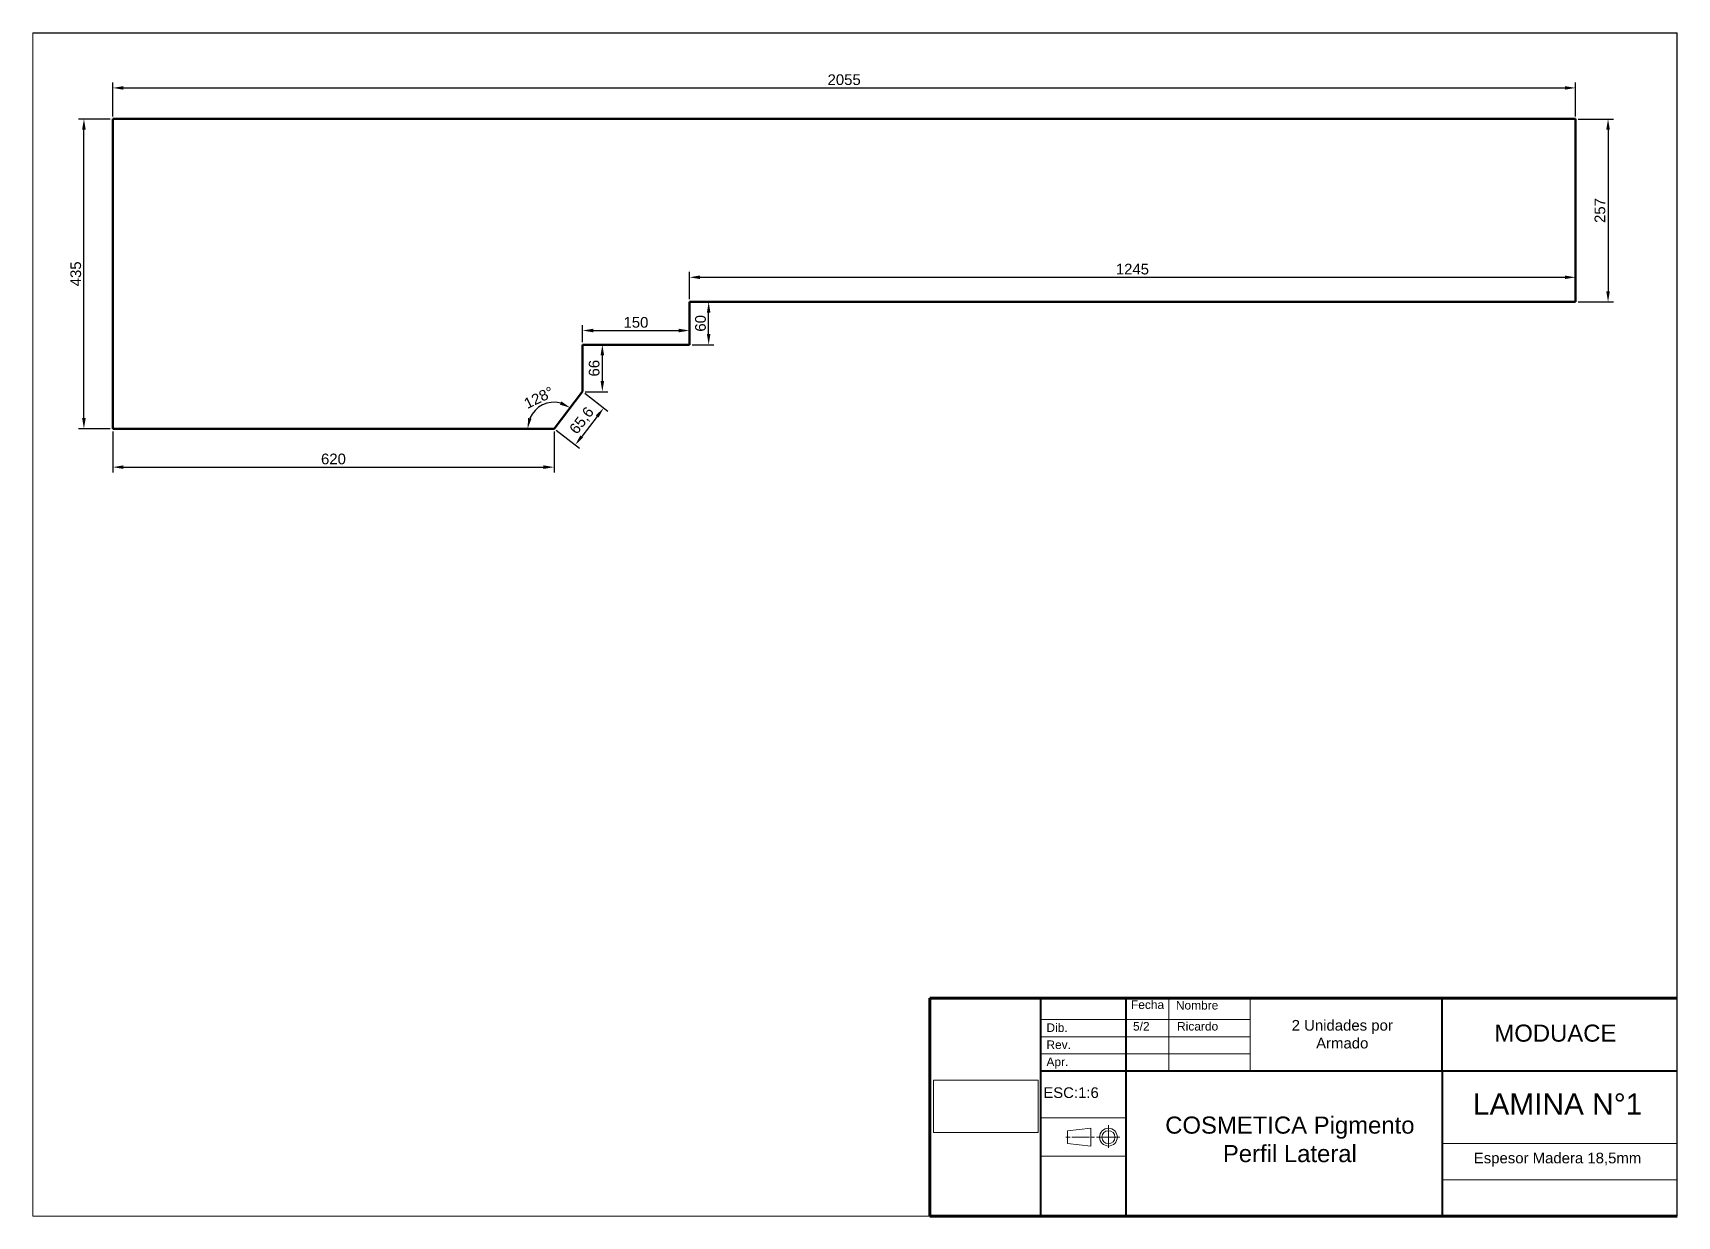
# Paper-space layout 'Lateral Madera' of a CAD drawing. Header units: millimetres. Extents: x 25 to 410, y 10 to 287.
# The model-space entities are those that its viewports show. They can reach past a viewport. Long polylines and large blocks are cut down to what shows.
import ezdxf

# ---------------------------------------------------------------- set-up
doc = ezdxf.new("R2010")
doc.units = ezdxf.units.MM
doc.layers.add('logo', color=7, linetype='Continuous', lineweight=13, true_color=0xffffff)
doc.layers.add('PDF4_Texto', color=7, linetype='Continuous')
doc.layers.add('Rotulo', color=7, linetype='Continuous', lineweight=20)
doc.styles.add('Annotative', font='arial.ttf')
doc.styles.add('PDF Arial', font='arial.ttf')
doc.styles.get("Standard").update_dxf_attribs({"font": 'arial.ttf'})
doc.dimstyles.new('ISO-25', dxfattribs={"dimtxt": 2.5, "dimasz": 2.5, "dimexe": 1.25, "dimexo": 0.625, "dimtad": 1, "dimtxsty": 'Standard', "dimcen": 2.5, "dimadec": 0, "dimazin": 0, "dimtfac": 1, "dimtmove": 0, "dimatfit": 3, "dimfxl": 1, "dimarcsym": 0})
picture_1 = doc.add_image_def('image1.jpg', size_in_pixel=(62, 31))

# ---------------------------------------------------------------- blocks, each defined once
blk = doc.blocks.new('*D66')
at = {"color": 0, "lineweight": -2, "transparency": 16777216}
for p, q in [((43.09, 266.84), (35.7, 266.84)), ((36.95, 196.84), (36.95, 264.34)), ((43.09, 194.34), (35.7, 194.34))]:
    blk.add_line(p, q, dxfattribs=at)
at = {"color": 0, "transparency": 16777216}
for points in [[(36.53, 264.34), (37.37, 264.34), (36.95, 266.84)], [(36.53, 196.84), (37.37, 196.84), (36.95, 194.34)]]:
    blk.add_solid(points, dxfattribs=at)
at = {"layer": 'Defpoints', "color": 0, "transparency": 16777216}
for p in [(36.95, 266.84), (43.71, 266.84), (43.71, 194.34)]:
    blk.add_point(p, dxfattribs=at)
at = {"color": 0, "transparency": 16777216, "insert": (35.05, 230.59), "char_height": 2.5, "attachment_point": 5, "rotation": 90}
blk.add_mtext('435', dxfattribs=at)
blk = doc.blocks.new('*D67')
at = {"color": 0, "lineweight": -2, "transparency": 16777216}
for p, q in [((43.71, 267.46), (43.71, 275.37)), ((46.21, 274.12), (383.71, 274.12)), ((386.21, 267.46), (386.21, 275.37))]:
    blk.add_line(p, q, dxfattribs=at)
at = {"color": 0, "transparency": 16777216}
for points in [[(46.21, 274.54), (46.21, 273.71), (43.71, 274.12)], [(383.71, 274.54), (383.71, 273.71), (386.21, 274.12)]]:
    blk.add_solid(points, dxfattribs=at)
at = {"layer": 'Defpoints', "color": 0, "transparency": 16777216}
for p in [(386.21, 274.12), (43.71, 266.84), (386.21, 266.84)]:
    blk.add_point(p, dxfattribs=at)
at = {"color": 0, "transparency": 16777216, "insert": (214.96, 276.03), "char_height": 2.5, "attachment_point": 5}
blk.add_mtext('2055', dxfattribs=at)
blk = doc.blocks.new('*D68')
at = {"color": 0, "lineweight": -2, "transparency": 16777216}
for p, q in [((386.84, 266.84), (395.08, 266.84)), ((393.83, 264.34), (393.83, 226.5)), ((386.84, 224), (395.08, 224))]:
    blk.add_line(p, q, dxfattribs=at)
at = {"color": 0, "transparency": 16777216}
for points in [[(393.41, 264.34), (394.25, 264.34), (393.83, 266.84)], [(393.41, 226.5), (394.25, 226.5), (393.83, 224)]]:
    blk.add_solid(points, dxfattribs=at)
at = {"layer": 'Defpoints', "color": 0, "transparency": 16777216}
for p in [(386.21, 266.84), (386.21, 224), (393.83, 224)]:
    blk.add_point(p, dxfattribs=at)
at = {"color": 0, "transparency": 16777216, "insert": (391.93, 245.42), "char_height": 2.5, "attachment_point": 5, "rotation": 90}
blk.add_mtext('257', dxfattribs=at)
blk = doc.blocks.new('*D69')
at = {"color": 0, "lineweight": -2, "transparency": 16777216}
for p, q in [((178.71, 224.63), (178.71, 231.03)), ((386.21, 224.63), (386.21, 231.03)), ((181.21, 229.78), (383.71, 229.78))]:
    blk.add_line(p, q, dxfattribs=at)
at = {"color": 0, "transparency": 16777216}
for points in [[(181.21, 230.2), (181.21, 229.37), (178.71, 229.78)], [(383.71, 230.2), (383.71, 229.37), (386.21, 229.78)]]:
    blk.add_solid(points, dxfattribs=at)
at = {"layer": 'Defpoints', "color": 0, "transparency": 16777216}
for p in [(386.21, 229.78), (178.71, 224), (386.21, 224)]:
    blk.add_point(p, dxfattribs=at)
at = {"color": 0, "transparency": 16777216, "insert": (282.46, 231.68), "char_height": 2.5, "attachment_point": 5}
blk.add_mtext('1245', dxfattribs=at)
blk = doc.blocks.new('*D70')
at = {"color": 0, "lineweight": -2, "transparency": 16777216}
for p, q in [((43.71, 193.71), (43.71, 184.09)), ((147.05, 193.71), (147.05, 184.09)), ((46.21, 185.34), (144.55, 185.34))]:
    blk.add_line(p, q, dxfattribs=at)
at = {"color": 0, "transparency": 16777216}
for points in [[(46.21, 185.76), (46.21, 184.92), (43.71, 185.34)], [(144.55, 185.76), (144.55, 184.92), (147.05, 185.34)]]:
    blk.add_solid(points, dxfattribs=at)
at = {"layer": 'Defpoints', "color": 0, "transparency": 16777216}
for p in [(43.71, 194.34), (147.05, 194.34), (147.05, 185.34)]:
    blk.add_point(p, dxfattribs=at)
at = {"color": 0, "transparency": 16777216, "insert": (95.38, 187.24), "char_height": 2.5, "attachment_point": 5}
blk.add_mtext('620', dxfattribs=at)
blk = doc.blocks.new('*D71')
at = {"color": 0, "lineweight": -2, "transparency": 16777216}
for p, q in [((179.34, 224), (184.48, 224)), ((183.23, 216.5), (183.23, 221.5)), ((179.34, 214), (184.48, 214))]:
    blk.add_line(p, q, dxfattribs=at)
at = {"color": 0, "transparency": 16777216}
for points in [[(182.82, 221.5), (183.65, 221.5), (183.23, 224)], [(182.82, 216.5), (183.65, 216.5), (183.23, 214)]]:
    blk.add_solid(points, dxfattribs=at)
at = {"layer": 'Defpoints', "color": 0, "transparency": 16777216}
for p in [(178.71, 224), (183.23, 224), (178.71, 214)]:
    blk.add_point(p, dxfattribs=at)
at = {"color": 0, "transparency": 16777216, "insert": (181.33, 219), "char_height": 2.5, "attachment_point": 5, "rotation": 90}
blk.add_mtext('60', dxfattribs=at)
blk = doc.blocks.new('*D72')
at = {"color": 0, "lineweight": -2, "transparency": 16777216}
for p, q in [((153.71, 214.63), (153.71, 218.57)), ((156.21, 217.32), (176.21, 217.32)), ((178.71, 214.63), (178.71, 218.57))]:
    blk.add_line(p, q, dxfattribs=at)
at = {"color": 0, "transparency": 16777216}
for points in [[(156.21, 217.74), (156.21, 216.9), (153.71, 217.32)], [(176.21, 217.74), (176.21, 216.9), (178.71, 217.32)]]:
    blk.add_solid(points, dxfattribs=at)
at = {"layer": 'Defpoints', "color": 0, "transparency": 16777216}
for p in [(178.71, 217.32), (153.71, 214), (178.71, 214)]:
    blk.add_point(p, dxfattribs=at)
at = {"color": 0, "transparency": 16777216, "insert": (166.21, 219.22), "char_height": 2.5, "attachment_point": 5}
blk.add_mtext('150', dxfattribs=at)
blk = doc.blocks.new('*D73')
at = {"color": 0, "lineweight": -2, "transparency": 16777216}
for p, q in [((154.34, 214), (159.59, 214)), ((158.34, 205.5), (158.34, 211.5)), ((154.34, 203), (159.59, 203))]:
    blk.add_line(p, q, dxfattribs=at)
at = {"color": 0, "transparency": 16777216}
for points in [[(157.92, 211.5), (158.75, 211.5), (158.34, 214)], [(157.92, 205.5), (158.75, 205.5), (158.34, 203)]]:
    blk.add_solid(points, dxfattribs=at)
at = {"layer": 'Defpoints', "color": 0, "transparency": 16777216}
for p in [(153.71, 214), (158.34, 214), (153.71, 203)]:
    blk.add_point(p, dxfattribs=at)
at = {"color": 0, "transparency": 16777216, "insert": (156.43, 208.5), "char_height": 2.5, "attachment_point": 5, "rotation": 90}
blk.add_mtext('66', dxfattribs=at)
blk = doc.blocks.new('*D74')
at = {"color": 0, "lineweight": -2, "transparency": 16777216}
blk.add_arc((147.05, 194.34), 6.2, 75.6915, 156.7399, dxfattribs=at)
at = {"color": 0, "transparency": 16777216}
for points in [[(148.76, 200.72), (148.4, 199.97), (150.83, 199.25)], [(141.76, 196.7), (140.94, 196.87), (140.85, 194.34)]]:
    blk.add_solid(points, dxfattribs=at)
at = {"layer": 'Defpoints', "color": 0, "transparency": 16777216}
for p in [(146.51, 200.51), (153.71, 203), (43.71, 194.34), (147.05, 194.34), (147.05, 194.34)]:
    blk.add_point(p, dxfattribs=at)
at = {"color": 0, "transparency": 16777216, "insert": (143.47, 201.61), "char_height": 2.5, "attachment_point": 5, "rotation": 26.2157}
blk.add_mtext('128°', dxfattribs=at)
blk = doc.blocks.new('*D344')
at = {"color": 0, "lineweight": -2, "transparency": 16777216}
for p, q in [((154.21, 202.62), (159.65, 198.44)), ((157.13, 197.22), (153.51, 192.52)), ((147.54, 193.96), (152.98, 189.77))]:
    blk.add_line(p, q, dxfattribs=at)
at = {"color": 0, "transparency": 16777216}
for points in [[(156.8, 197.47), (157.46, 196.96), (158.66, 199.2)], [(153.18, 192.77), (153.84, 192.26), (151.99, 190.53)]]:
    blk.add_solid(points, dxfattribs=at)
at = {"layer": 'Defpoints', "color": 0, "transparency": 16777216}
for p in [(153.71, 203), (147.05, 194.34), (151.99, 190.53)]:
    blk.add_point(p, dxfattribs=at)
at = {"color": 0, "transparency": 16777216, "insert": (153.64, 196.16), "char_height": 2.5, "attachment_point": 5, "rotation": 52.4314}
blk.add_mtext('65,6', dxfattribs=at)

msp = doc.modelspace()

# ---------------------------------------------------------------- linework, layer by layer
at = {"lineweight": 50}
for p, q in [((-410.7, 1613.6), (1644.3, 1613.6)), ((-410.7, 1178.6), (-410.7, 1613.6)), ((1644.3, 1613.6), (1644.3, 1356.6)), ((399.3, 1356.6), (399.3, 1296.6)), ((1644.3, 1356.6), (399.3, 1356.6)), ((399.3, 1296.6), (249.3, 1296.6)), ((249.3, 1296.6), (249.3, 1230.6)), ((249.3, 1230.6), (209.3, 1178.6)), ((209.3, 1178.6), (-410.7, 1178.6))]:
    msp.add_line(p, q, dxfattribs=at)

psp = doc.layouts.new('Lateral Madera')

# ---------------------------------------------------------------- linework, layer by layer
for p in [(25, 287), (410, 10)]:
    psp.add_line(p, (410, 287))
at = {"layer": 'Rotulo', "lineweight": 60}
for p, q in [((235, 10), (235, 61)), ((235, 61), (410, 61)), ((235, 10), (410, 10))]:
    psp.add_line(p, q, dxfattribs=at)
at = {"layer": 'Rotulo', "lineweight": 40}
for p, q in [((261, 10), (261, 61)), ((281, 10), (281, 61)), ((355, 44), (355, 61)), ((261, 44), (410, 44)), ((355, 44), (355, 10))]:
    psp.add_line(p, q, dxfattribs=at)
at = {"layer": 'Rotulo', "lineweight": 20}
for p, q in [((291, 44), (291, 61)), ((310, 44), (310, 61)), ((261, 33), (281, 33)), ((355, 27), (410, 27)), ((261, 24), (281, 24)), ((355, 18.5), (410, 18.5))]:
    psp.add_line(p, q, dxfattribs=at)
at = {"layer": 'Rotulo'}
for p, q in [((261, 56), (310, 56)), ((261, 52), (310, 52)), ((261, 48), (310, 48)), ((276.8501, 31.3252), (276.8501, 25.977)), ((267.8627, 28.4819), (266.8632, 28.4819)), ((267.2757, 29.9978), (272.7188, 30.5578)), ((267.2757, 29.9978), (267.2757, 26.9659)), ((267.2757, 26.9659), (272.7188, 26.4059)), ((268.268, 28.4819), (272.4371, 28.4819)), ((272.7188, 30.5578), (272.7188, 26.4059)), ((273.6027, 28.4819), (272.7267, 28.4819)), ((274.0265, 28.4819), (279.5091, 28.4819)), ((410, 10), (25, 10))]:
    psp.add_line(p, q, dxfattribs=at)
for radius in [2.0759, 1.5159]:
    psp.add_circle((276.8501, 28.4819), radius, dxfattribs=at)

# ---------------------------------------------------------------- texts
at = {"insert": (381.9978, 23.2259), "char_height": 2.5, "attachment_point": 5}
psp.add_mtext_dynamic_manual_height_columns('Espesor Madera 18,5mm', width=55, gutter_width=12.5, heights=[0], dxfattribs=at)
at = {"layer": 'PDF4_Texto', "insert": (331.5904, 52.5649), "char_height": 2.500015, "width": 31.969617, "attachment_point": 5, "style": 'PDF Arial'}
psp.add_mtext('2 Unidades por Armado', dxfattribs=at)
at = {"layer": 'PDF4_Texto', "insert": (319.3233, 27.9436), "char_height": 4.000023, "attachment_point": 5, "style": 'PDF Arial'}
psp.add_mtext('COSMETICA Pigmento\\PPerfil Lateral', dxfattribs=at)
at = {"layer": 'Rotulo', "attachment_point": 1}
for s, insert, char_height, width in [('{\\fArial|b0|i0|c0|p0;\\H0.6667x;Fecha}', (282.1199, 60.5), 3, 19.13511), ('{\\fArial|b0|i0|c0|p0;\\H0.6667x;Nombre}', (292.6299, 60.3589), 3, 19.13511), ('{\\fArial|b0|i0|c0|p0;Dib.}', (262.3269, 55.1166), 2, 18.575986), ('5/2', (282.5971, 55.4433), 2, 36.644615), ('Ricardo', (292.9138, 55.4433), 2, 36.644615), ('{\\fArial|b0|i0|c0|p0;MODUACE}', (367.2239, 54.8416), 4, 58.901736), ('{\\fArial|b0|i0|c0|p0;Rev.}', (262.3269, 51.1166), 2, 18.575986), ('{\\fArial|b0|i0|c0|p0;Apr.}', (262.3269, 47.1166), 2, 18.575986), ('ESC:1:6', (261.5864, 40.1521), 2.5, 17.499369)]:
    psp.add_mtext(s, dxfattribs=dict(at, insert=insert, char_height=char_height, width=width))
at = {"layer": 'Rotulo', "insert": (362.1798, 38.7143), "char_height": 5, "width": 53.740761, "attachment_point": 1, "style": 'Annotative'}
psp.add_mtext('\\pxql;LAMINA N°1', dxfattribs=at)

# ---------------------------------------------------------------- dimensions: what is measured, and where the dimension line sits
for base, p1, p2, picture, middle in [((386.2123, 274.1243), (43.7123, 266.8369), (386.2123, 266.8369), '*D67', (214.9623, 276.0258)), ((386.2123, 229.7822), (178.7123, 224.0035), (386.2123, 224.0035), '*D69', (282.4623, 231.6837)), ((178.7123, 217.3192), (153.7123, 214.0035), (178.7123, 214.0035), '*D72', (166.2123, 219.2206)), ((147.0457, 185.3401), (43.7123, 194.3369), (147.0457, 194.3369), '*D70', (95.379, 187.2416))]:
    dim = psp.add_linear_dim(base=base, p1=p1, p2=p2, dimstyle='ISO-25', override={"dimlfac": -6})
    dim.commit()
    dim.dimension.update_dxf_attribs({"geometry": picture, "text_midpoint": middle})
for base, p1, p2, picture, middle in [((36.9487, 266.8369), (43.7123, 194.3369), (43.7123, 266.8369), '*D66', (35.0465, 230.5869)), ((393.8316, 224.0035), (386.2123, 266.8369), (386.2123, 224.0035), '*D68', (391.9302, 245.4202)), ((183.2343, 224.0035), (178.7123, 214.0035), (178.7123, 224.0035), '*D71', (181.3329, 219.0035)), ((158.3352, 214.0035), (153.7123, 203.0035), (153.7123, 214.0035), '*D73', (156.4338, 208.5035))]:
    dim = psp.add_linear_dim(base=base, p1=p1, p2=p2, angle=90, dimstyle='ISO-25', override={"dimlfac": -6})
    dim.commit()
    dim.dimension.update_dxf_attribs({"geometry": picture, "text_midpoint": middle})
dim = psp.add_angular_dim_2l(base=(146.5102, 200.5144), line1=((147.0457, 194.3369), (43.7123, 194.3369)), line2=((153.7123, 203.0035), (147.0457, 194.3369)), dimstyle='ISO-25', override={"dimlfac": -6})
dim.commit()
dim.dimension.update_dxf_attribs({"geometry": '*D74', "text_midpoint": (143.4666, 201.6056)})
dim = psp.add_aligned_dim(p1=(153.7123, 203.0035), p2=(147.0457, 194.3369), distance=6.238, dimstyle='ISO-25', override={"dimlfac": -6})
dim.commit()
dim.dimension.update_dxf_attribs({"geometry": '*D344', "text_midpoint": (153.6372, 196.1639)})

# ---------------------------------------------------------------- pictures from other files: only their frames are drawn
at = {"layer": 'logo'}
image = psp.add_image(picture_1, insert=(235.9068, 29.6084), size_in_units=(24.4925, 12.2462), dxfattribs=at)
image.dxf.flags = 7

# ---------------------------------------------------------------- viewports
at = {"layer": '0'}
psp.add_viewport(center=(217.5, 148.5), size=(385, 277), view_center_point=(631.9971, 903.5376), view_height=1662.000018, dxfattribs=at)

doc.saveas('drawing.dxf')
